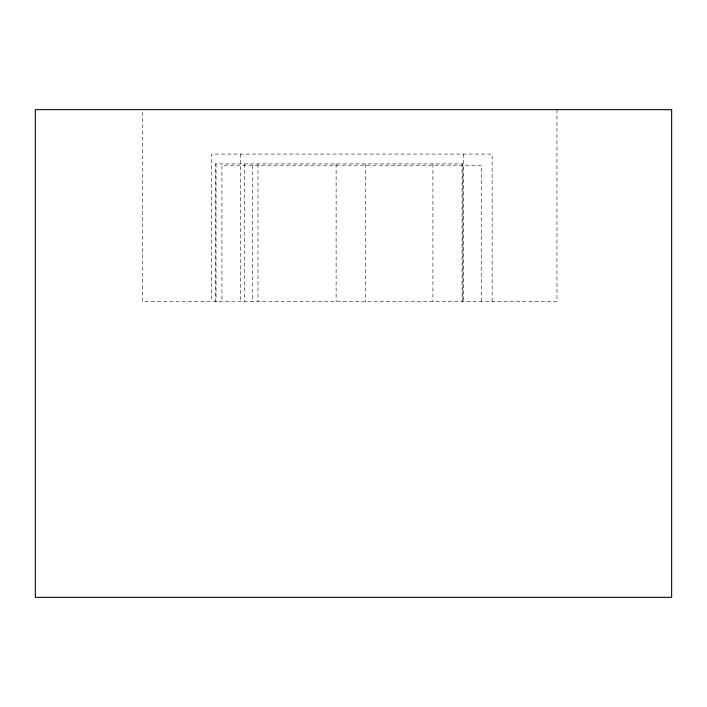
<?xml version="1.0" encoding="UTF-8"?>
<svg xmlns="http://www.w3.org/2000/svg" width="707" height="707" viewBox="0 0 707 707"><rect width="100%" height="100%" fill="white"/><g stroke="black" fill="none" stroke-linecap="round" stroke-linejoin="round"><path stroke-width="0.53" stroke-dasharray="3.54 2.65" d="M556.948 109.656L556.948 301.553L142.354 301.553L142.354 109.656M492.143 301.553L492.143 154.073L211.676 154.073L211.676 301.553M481.237 301.553L481.237 165.208L221.945 165.208L221.945 301.553M463.509 154.073L463.509 301.553M462.855 301.553L462.855 163.9L215.281 163.9L215.281 301.553M462.095 163.9L462.095 301.553M432.923 163.9L432.923 301.553M365.298 163.9L365.298 301.553M336.125 163.9L336.125 301.553M257.975 163.9L257.975 301.553M252.593 165.208L252.593 301.553M244.454 163.9L244.454 301.553M240.3 154.073L240.3 301.553M216.042 163.9L216.042 301.553"/><path stroke-width="1.06" d="M671.65 109.656L35.35 109.656L35.35 597.344L671.65 597.344L671.65 109.656"/></g></svg>
